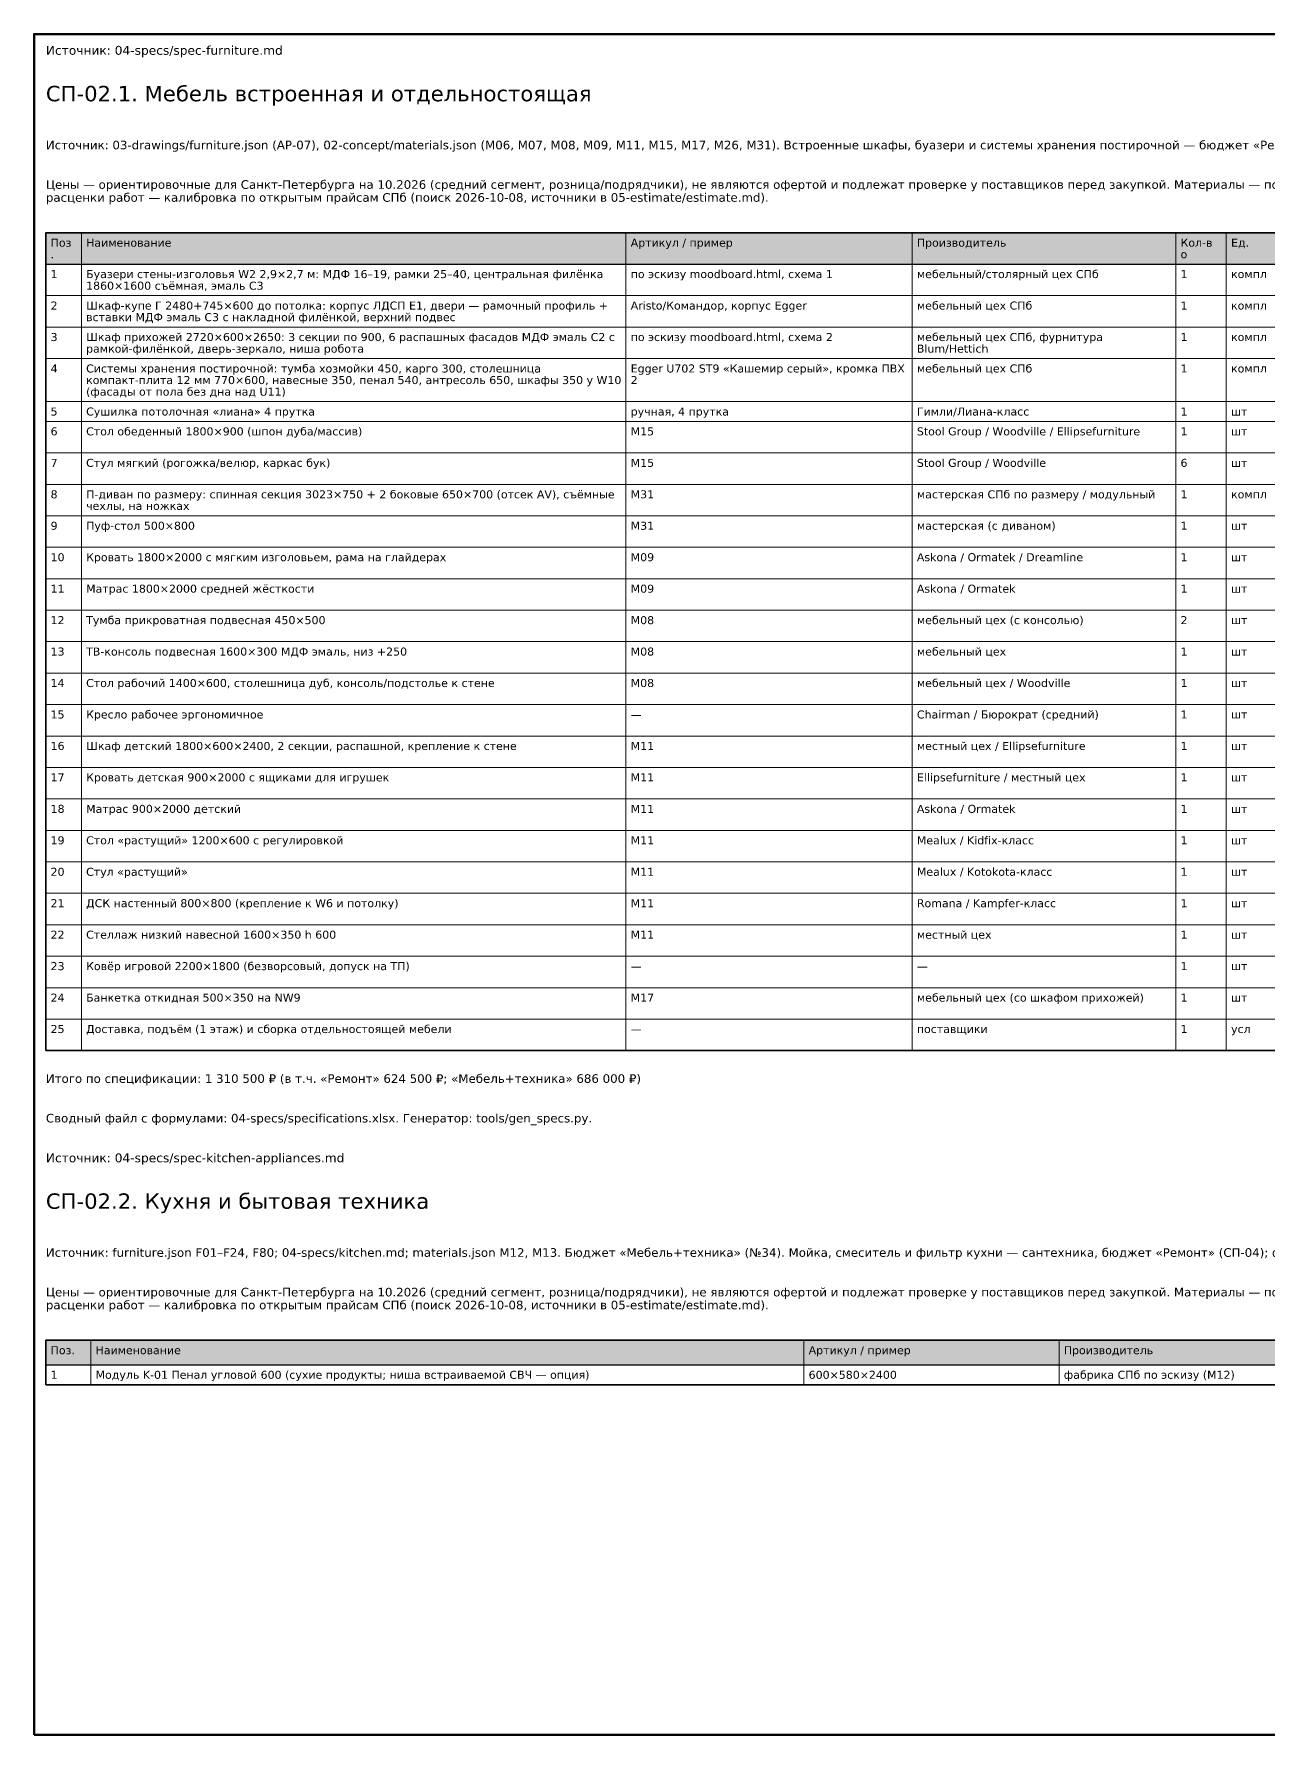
# Model space of a CAD drawing. Header units: millimetres. Extents: x 20 to 415, y 1 to 292.
# Drawn here: x 20 to 228.4, y 5 to 292 of the extents above; entities that cross this region are included whole.
import ezdxf

# ---------------------------------------------------------------- set-up
doc = ezdxf.new("R2010")
doc.units = ezdxf.units.MM
doc.layers.add('FRAME', color=7, linetype='CONTINUOUS')
doc.layers.add('TEXT', color=7, linetype='CONTINUOUS')
doc.styles.add('GOST', font='DejaVuSans.ttf')

msp = doc.modelspace()

# ---------------------------------------------------------------- hatches: boundary and pattern name
at = {"layer": 'TEXT', "true_color": 0xe6e6e6}
h = msp.add_hatch(color=7, dxfattribs=at)
h.dxf.hatch_style = 1
h.paths.add_polyline_path([(22, 253.17), (413, 253.17), (413, 258.47), (22, 258.47)])
h = msp.add_hatch(color=7, dxfattribs=at)
h.dxf.hatch_style = 1
h.paths.add_polyline_path([(22, 67.45), (413, 67.45), (413, 71.6), (22, 71.6)])

# ---------------------------------------------------------------- linework, layer by layer
at = {"layer": 'FRAME', "color": 7, "lineweight": 50}
msp.add_lwpolyline([(20, 5), (415, 5), (415, 292), (20, 292)], close=True, dxfattribs=at)
at = {"layer": 'TEXT', "color": 7, "lineweight": 25}
for points in [[(22, 253.17), (413, 253.17), (413, 258.47), (22, 258.47)], [(22, 67.45), (413, 67.45), (413, 71.6), (22, 71.6)]]:
    msp.add_lwpolyline(points, close=True, dxfattribs=at)
at = {"layer": 'TEXT', "color": 7, "lineweight": 15}
for points in [[(22, 258.47), (22, 253.17)], [(27.99, 258.47), (27.99, 253.17)], [(119.88, 258.47), (119.88, 253.17)], [(168.17, 258.47), (168.17, 253.17)], [(212.66, 258.47), (212.66, 253.17)], [(221.18, 258.47), (221.18, 253.17)], [(22, 253.17), (22, 247.86)], [(27.99, 253.17), (27.99, 247.86)], [(119.88, 253.17), (119.88, 247.86)], [(168.17, 253.17), (168.17, 247.86)], [(212.66, 253.17), (212.66, 247.86)], [(221.18, 253.17), (221.18, 247.86)], [(22, 247.86), (22, 242.55)], [(27.99, 247.86), (27.99, 242.55)], [(119.88, 247.86), (119.88, 242.55)], [(168.17, 247.86), (168.17, 242.55)], [(212.66, 247.86), (212.66, 242.55)], [(221.18, 247.86), (221.18, 242.55)], [(22, 242.55), (22, 237.24)], [(27.99, 242.55), (27.99, 237.24)], [(119.88, 242.55), (119.88, 237.24)], [(168.17, 242.55), (168.17, 237.24)], [(212.66, 242.55), (212.66, 237.24)], [(221.18, 242.55), (221.18, 237.24)], [(22, 237.24), (22, 229.98)], [(27.99, 237.24), (27.99, 229.98)], [(119.88, 237.24), (119.88, 229.98)], [(168.17, 237.24), (168.17, 229.98)], [(212.66, 237.24), (212.66, 229.98)], [(221.18, 237.24), (221.18, 229.98)], [(22, 229.98), (22, 226.63)], [(27.99, 229.98), (27.99, 226.63)], [(119.88, 229.98), (119.88, 226.63)], [(168.17, 229.98), (168.17, 226.63)], [(212.66, 229.98), (212.66, 226.63)], [(221.18, 229.98), (221.18, 226.63)], [(22, 226.63), (22, 221.32)], [(27.99, 226.63), (27.99, 221.32)], [(119.88, 226.63), (119.88, 221.32)], [(168.17, 226.63), (168.17, 221.32)], [(212.66, 226.63), (212.66, 221.32)], [(221.18, 226.63), (221.18, 221.32)], [(22, 221.32), (22, 216.01)], [(27.99, 221.32), (27.99, 216.01)], [(119.88, 221.32), (119.88, 216.01)], [(168.17, 221.32), (168.17, 216.01)], [(212.66, 221.32), (212.66, 216.01)], [(221.18, 221.32), (221.18, 216.01)], [(22, 216.01), (22, 210.71)], [(27.99, 216.01), (27.99, 210.71)], [(119.88, 216.01), (119.88, 210.71)], [(168.17, 216.01), (168.17, 210.71)], [(212.66, 216.01), (212.66, 210.71)], [(221.18, 216.01), (221.18, 210.71)], [(22, 210.71), (22, 205.4)], [(27.99, 210.71), (27.99, 205.4)], [(119.88, 210.71), (119.88, 205.4)], [(168.17, 210.71), (168.17, 205.4)], [(212.66, 210.71), (212.66, 205.4)], [(221.18, 210.71), (221.18, 205.4)], [(22, 205.4), (22, 200.09)], [(27.99, 205.4), (27.99, 200.09)], [(119.88, 205.4), (119.88, 200.09)], [(168.17, 205.4), (168.17, 200.09)], [(212.66, 205.4), (212.66, 200.09)], [(221.18, 205.4), (221.18, 200.09)], [(22, 200.09), (22, 194.78)], [(27.99, 200.09), (27.99, 194.78)], [(119.88, 200.09), (119.88, 194.78)], [(168.17, 200.09), (168.17, 194.78)], [(212.66, 200.09), (212.66, 194.78)], [(221.18, 200.09), (221.18, 194.78)], [(22, 194.78), (22, 189.48)], [(27.99, 194.78), (27.99, 189.48)], [(119.88, 194.78), (119.88, 189.48)], [(168.17, 194.78), (168.17, 189.48)], [(212.66, 194.78), (212.66, 189.48)], [(221.18, 194.78), (221.18, 189.48)], [(22, 189.48), (22, 184.17)], [(27.99, 189.48), (27.99, 184.17)], [(119.88, 189.48), (119.88, 184.17)], [(168.17, 189.48), (168.17, 184.17)], [(212.66, 189.48), (212.66, 184.17)], [(221.18, 189.48), (221.18, 184.17)], [(22, 184.17), (22, 178.86)], [(27.99, 184.17), (27.99, 178.86)], [(119.88, 184.17), (119.88, 178.86)], [(168.17, 184.17), (168.17, 178.86)], [(212.66, 184.17), (212.66, 178.86)], [(221.18, 184.17), (221.18, 178.86)], [(22, 178.86), (22, 173.55)], [(27.99, 178.86), (27.99, 173.55)], [(119.88, 178.86), (119.88, 173.55)], [(168.17, 178.86), (168.17, 173.55)], [(212.66, 178.86), (212.66, 173.55)], [(221.18, 178.86), (221.18, 173.55)], [(22, 173.55), (22, 168.25)], [(27.99, 173.55), (27.99, 168.25)], [(119.88, 173.55), (119.88, 168.25)], [(168.17, 173.55), (168.17, 168.25)], [(212.66, 173.55), (212.66, 168.25)], [(221.18, 173.55), (221.18, 168.25)], [(22, 168.25), (22, 162.94)], [(27.99, 168.25), (27.99, 162.94)], [(119.88, 168.25), (119.88, 162.94)], [(168.17, 168.25), (168.17, 162.94)], [(212.66, 168.25), (212.66, 162.94)], [(221.18, 168.25), (221.18, 162.94)], [(22, 162.94), (22, 157.63)], [(27.99, 162.94), (27.99, 157.63)], [(119.88, 162.94), (119.88, 157.63)], [(168.17, 162.94), (168.17, 157.63)], [(212.66, 162.94), (212.66, 157.63)], [(221.18, 162.94), (221.18, 157.63)], [(22, 157.63), (22, 152.32)], [(27.99, 157.63), (27.99, 152.32)], [(119.88, 157.63), (119.88, 152.32)], [(168.17, 157.63), (168.17, 152.32)], [(212.66, 157.63), (212.66, 152.32)], [(221.18, 157.63), (221.18, 152.32)], [(22, 152.32), (22, 147.02)], [(27.99, 152.32), (27.99, 147.02)], [(119.88, 152.32), (119.88, 147.02)], [(168.17, 152.32), (168.17, 147.02)], [(212.66, 152.32), (212.66, 147.02)], [(221.18, 152.32), (221.18, 147.02)], [(22, 147.02), (22, 141.71)], [(27.99, 147.02), (27.99, 141.71)], [(119.88, 147.02), (119.88, 141.71)], [(168.17, 147.02), (168.17, 141.71)], [(212.66, 147.02), (212.66, 141.71)], [(221.18, 147.02), (221.18, 141.71)], [(22, 141.71), (22, 136.4)], [(27.99, 141.71), (27.99, 136.4)], [(119.88, 141.71), (119.88, 136.4)], [(168.17, 141.71), (168.17, 136.4)], [(212.66, 141.71), (212.66, 136.4)], [(221.18, 141.71), (221.18, 136.4)], [(22, 136.4), (22, 131.09)], [(27.99, 136.4), (27.99, 131.09)], [(119.88, 136.4), (119.88, 131.09)], [(168.17, 136.4), (168.17, 131.09)], [(212.66, 136.4), (212.66, 131.09)], [(221.18, 136.4), (221.18, 131.09)], [(22, 131.09), (22, 125.79)], [(27.99, 131.09), (27.99, 125.79)], [(119.88, 131.09), (119.88, 125.79)], [(168.17, 131.09), (168.17, 125.79)], [(212.66, 131.09), (212.66, 125.79)], [(221.18, 131.09), (221.18, 125.79)], [(22, 125.79), (22, 120.48)], [(27.99, 125.79), (27.99, 120.48)], [(119.88, 125.79), (119.88, 120.48)], [(168.17, 125.79), (168.17, 120.48)], [(212.66, 125.79), (212.66, 120.48)], [(221.18, 125.79), (221.18, 120.48)], [(22, 71.6), (22, 67.45)], [(29.59, 71.6), (29.59, 67.45)], [(149.91, 71.6), (149.91, 67.45)], [(192.96, 71.6), (192.96, 67.45)], [(22, 67.45), (22, 64.1)], [(29.59, 67.45), (29.59, 64.1)], [(149.91, 67.45), (149.91, 64.1)], [(192.96, 67.45), (192.96, 64.1)]]:
    msp.add_lwpolyline(points, dxfattribs=at)
at = {"layer": 'TEXT', "color": 7, "lineweight": 35}
for points in [[(22, 120.48), (413, 120.48), (413, 258.47), (22, 258.47)], [(22, 64.1), (413, 64.1), (413, 71.6), (22, 71.6)]]:
    msp.add_lwpolyline(points, close=True, dxfattribs=at)
at = {"layer": 'TEXT', "color": 7, "lineweight": 15}
for points in [[(22, 247.86), (413, 247.86), (413, 253.17), (22, 253.17)], [(22, 242.55), (413, 242.55), (413, 247.86), (22, 247.86)], [(22, 237.24), (413, 237.24), (413, 242.55), (22, 242.55)], [(22, 229.98), (413, 229.98), (413, 237.24), (22, 237.24)], [(22, 226.63), (413, 226.63), (413, 229.98), (22, 229.98)], [(22, 221.32), (413, 221.32), (413, 226.63), (22, 226.63)], [(22, 216.01), (413, 216.01), (413, 221.32), (22, 221.32)], [(22, 210.71), (413, 210.71), (413, 216.01), (22, 216.01)], [(22, 205.4), (413, 205.4), (413, 210.71), (22, 210.71)], [(22, 200.09), (413, 200.09), (413, 205.4), (22, 205.4)], [(22, 194.78), (413, 194.78), (413, 200.09), (22, 200.09)], [(22, 189.48), (413, 189.48), (413, 194.78), (22, 194.78)], [(22, 184.17), (413, 184.17), (413, 189.48), (22, 189.48)], [(22, 178.86), (413, 178.86), (413, 184.17), (22, 184.17)], [(22, 173.55), (413, 173.55), (413, 178.86), (22, 178.86)], [(22, 168.25), (413, 168.25), (413, 173.55), (22, 173.55)], [(22, 162.94), (413, 162.94), (413, 168.25), (22, 168.25)], [(22, 157.63), (413, 157.63), (413, 162.94), (22, 162.94)], [(22, 152.32), (413, 152.32), (413, 157.63), (22, 157.63)], [(22, 147.02), (413, 147.02), (413, 152.32), (22, 152.32)], [(22, 141.71), (413, 141.71), (413, 147.02), (22, 147.02)], [(22, 136.4), (413, 136.4), (413, 141.71), (22, 141.71)], [(22, 131.09), (413, 131.09), (413, 136.4), (22, 136.4)], [(22, 125.79), (413, 125.79), (413, 131.09), (22, 131.09)], [(22, 120.48), (413, 120.48), (413, 125.79), (22, 125.79)], [(22, 64.1), (413, 64.1), (413, 67.45), (22, 67.45)]]:
    msp.add_lwpolyline(points, close=True, dxfattribs=at)

# ---------------------------------------------------------------- texts
at = {"layer": 'TEXT', "color": 7, "style": 'GOST'}
for s, height, p in [('Источник: 04-specs/spec-furniture.md', 1.5, (22, 288.5)), ('СП-02.1. Мебель встроенная и отдельностоящая', 2.6, (22, 280.65)), ('Источник: 03-drawings/furniture.json (АР-07), 02-concept/materials.json (M06, M07, M08, M09, M11, M15, M17, M26, M31). Встроенные шкафы, буазери и системы хранения постирочной — бюджет «Ремонт» (вопрос №34); отдельностоящая мебель — «Мебель+техника». Встроенная мебель — «под ключ» (изготовление, доставка, монтаж). Мебель ванной — в СП-04.', 1.45, (22, 272.55)), ('Цены — ориентировочные для Санкт-Петербурга на 10.2026 (средний сегмент, розница/подрядчики), не являются офертой и подлежат проверке у поставщиков перед закупкой. Материалы — по диапазонам 02-concept/materials.json (price_ref) с поправкой на рост цен 1-го полугодия 2026 (INFOline: плитка +17 %, электрика +15 %, ЛКМ +10 %, напольные +10,5 %);', 1.45, (22, 265.88)), ('расценки работ — калибровка по открытым прайсам СПб (поиск 2026-10-08, источники в 05-estimate/estimate.md).', 1.45, (22, 263.7)), ('Поз', 1.35, (22.8, 256.12)), ('Наименование', 1.35, (28.79, 256.12)), ('Артикул / пример', 1.35, (120.68, 256.12)), ('Производитель', 1.35, (168.97, 256.12)), ('Кол-в', 1.35, (213.46, 256.12)), ('Ед.', 1.35, (221.98, 256.12)), ('.', 1.35, (22.8, 254.17)), ('о', 1.35, (213.46, 254.17)), ('1', 1.35, (22.8, 250.82)), ('Буазери стены-изголовья W2 2,9×2,7 м: МДФ 16–19, рамки 25–40, центральная филёнка', 1.35, (28.79, 250.82)), ('1860×1600 съёмная, эмаль C3', 1.35, (28.79, 248.86)), ('по эскизу moodboard.html, схема 1', 1.35, (120.68, 250.82)), ('мебельный/столярный цех СПб', 1.35, (168.97, 250.82)), ('1', 1.35, (213.46, 250.82)), ('компл', 1.35, (221.98, 250.82)), ('2', 1.35, (22.8, 245.51)), ('Шкаф-купе Г 2480+745×600 до потолка: корпус ЛДСП E1, двери — рамочный профиль +', 1.35, (28.79, 245.51)), ('Aristo/Командор, корпус Egger', 1.35, (120.68, 245.51)), ('мебельный цех СПб', 1.35, (168.97, 245.51)), ('1', 1.35, (213.46, 245.51)), ('вставки МДФ эмаль C3 с накладной филёнкой, верхний подвес', 1.35, (28.79, 243.55)), ('компл', 1.35, (221.98, 245.51)), ('3', 1.35, (22.8, 240.2)), ('Шкаф прихожей 2720×600×2650: 3 секции по 900, 6 распашных фасадов МДФ эмаль C2 с', 1.35, (28.79, 240.2)), ('по эскизу moodboard.html, схема 2', 1.35, (120.68, 240.2)), ('мебельный цех СПб, фурнитура', 1.35, (168.97, 240.2)), ('1', 1.35, (213.46, 240.2)), ('компл', 1.35, (221.98, 240.2)), ('рамкой-филёнкой, дверь-зеркало, ниша робота', 1.35, (28.79, 238.24)), ('Blum/Hettich', 1.35, (168.97, 238.24)), ('4', 1.35, (22.8, 234.89)), ('Системы хранения постирочной: тумба хозмойки 450, карго 300, столешница', 1.35, (28.79, 234.89)), ('Egger U702 ST9 «Кашемир серый», кромка ПВХ', 1.35, (120.68, 234.89)), ('мебельный цех СПб', 1.35, (168.97, 234.89)), ('1', 1.35, (213.46, 234.89)), ('компл', 1.35, (221.98, 234.89)), ('компакт-плита 12 мм 770×600, навесные 350, пенал 540, антресоль 650, шкафы 350 у W10', 1.35, (28.79, 232.94)), ('2', 1.35, (120.68, 232.94)), ('(фасады от пола без дна над U11)', 1.35, (28.79, 230.98)), ('5', 1.35, (22.8, 227.63)), ('Сушилка потолочная «лиана» 4 прутка', 1.35, (28.79, 227.63)), ('ручная, 4 прутка', 1.35, (120.68, 227.63)), ('Гимли/Лиана-класс', 1.35, (168.97, 227.63)), ('1', 1.35, (213.46, 227.63)), ('шт', 1.35, (221.98, 227.63)), ('6', 1.35, (22.8, 224.28)), ('Стол обеденный 1800×900 (шпон дуба/массив)', 1.35, (28.79, 224.28)), ('M15', 1.35, (120.68, 224.28)), ('Stool Group / Woodville / Ellipsefurniture', 1.35, (168.97, 224.28)), ('1', 1.35, (213.46, 224.28)), ('шт', 1.35, (221.98, 224.28)), ('7', 1.35, (22.8, 218.97)), ('Стул мягкий (рогожка/велюр, каркас бук)', 1.35, (28.79, 218.97)), ('M15', 1.35, (120.68, 218.97)), ('Stool Group / Woodville', 1.35, (168.97, 218.97)), ('6', 1.35, (213.46, 218.97)), ('шт', 1.35, (221.98, 218.97)), ('8', 1.35, (22.8, 213.66)), ('чехлы, на ножках', 1.35, (28.79, 211.71)), ('П-диван по размеру: спинная секция 3023×750 + 2 боковые 650×700 (отсек AV), съёмные', 1.35, (28.79, 213.66)), ('M31', 1.35, (120.68, 213.66)), ('мастерская СПб по размеру / модульный', 1.35, (168.97, 213.66)), ('1', 1.35, (213.46, 213.66)), ('компл', 1.35, (221.98, 213.66)), ('9', 1.35, (22.8, 208.36)), ('Пуф-стол 500×800', 1.35, (28.79, 208.36)), ('M31', 1.35, (120.68, 208.36)), ('мастерская (с диваном)', 1.35, (168.97, 208.36)), ('1', 1.35, (213.46, 208.36)), ('шт', 1.35, (221.98, 208.36)), ('10', 1.35, (22.8, 203.05)), ('Кровать 1800×2000 с мягким изголовьем, рама на глайдерах', 1.35, (28.79, 203.05)), ('M09', 1.35, (120.68, 203.05)), ('Askona / Ormatek / Dreamline', 1.35, (168.97, 203.05)), ('1', 1.35, (213.46, 203.05)), ('шт', 1.35, (221.98, 203.05)), ('11', 1.35, (22.8, 197.74)), ('Матрас 1800×2000 средней жёсткости', 1.35, (28.79, 197.74)), ('M09', 1.35, (120.68, 197.74)), ('Askona / Ormatek', 1.35, (168.97, 197.74)), ('1', 1.35, (213.46, 197.74)), ('шт', 1.35, (221.98, 197.74)), ('12', 1.35, (22.8, 192.43)), ('Тумба прикроватная подвесная 450×500', 1.35, (28.79, 192.43)), ('M08', 1.35, (120.68, 192.43)), ('мебельный цех (с консолью)', 1.35, (168.97, 192.43)), ('2', 1.35, (213.46, 192.43)), ('шт', 1.35, (221.98, 192.43)), ('13', 1.35, (22.8, 187.13)), ('ТВ-консоль подвесная 1600×300 МДФ эмаль, низ +250', 1.35, (28.79, 187.13)), ('M08', 1.35, (120.68, 187.13)), ('мебельный цех', 1.35, (168.97, 187.13)), ('1', 1.35, (213.46, 187.13)), ('шт', 1.35, (221.98, 187.13)), ('14', 1.35, (22.8, 181.82)), ('Стол рабочий 1400×600, столешница дуб, консоль/подстолье к стене', 1.35, (28.79, 181.82)), ('M08', 1.35, (120.68, 181.82)), ('мебельный цех / Woodville', 1.35, (168.97, 181.82)), ('1', 1.35, (213.46, 181.82)), ('шт', 1.35, (221.98, 181.82)), ('Кресло рабочее эргономичное', 1.35, (28.79, 176.51)), ('15', 1.35, (22.8, 176.51)), ('—', 1.35, (120.68, 176.51)), ('Chairman / Бюрократ (средний)', 1.35, (168.97, 176.51)), ('1', 1.35, (213.46, 176.51)), ('шт', 1.35, (221.98, 176.51)), ('16', 1.35, (22.8, 171.2)), ('Шкаф детский 1800×600×2400, 2 секции, распашной, крепление к стене', 1.35, (28.79, 171.2)), ('M11', 1.35, (120.68, 171.2)), ('местный цех / Ellipsefurniture', 1.35, (168.97, 171.2)), ('1', 1.35, (213.46, 171.2)), ('шт', 1.35, (221.98, 171.2)), ('17', 1.35, (22.8, 165.9)), ('Кровать детская 900×2000 с ящиками для игрушек', 1.35, (28.79, 165.9)), ('M11', 1.35, (120.68, 165.9)), ('Ellipsefurniture / местный цех', 1.35, (168.97, 165.9)), ('1', 1.35, (213.46, 165.9)), ('шт', 1.35, (221.98, 165.9)), ('18', 1.35, (22.8, 160.59)), ('Матрас 900×2000 детский', 1.35, (28.79, 160.59)), ('M11', 1.35, (120.68, 160.59)), ('Askona / Ormatek', 1.35, (168.97, 160.59)), ('1', 1.35, (213.46, 160.59)), ('шт', 1.35, (221.98, 160.59)), ('19', 1.35, (22.8, 155.28)), ('Стол «растущий» 1200×600 с регулировкой', 1.35, (28.79, 155.28)), ('M11', 1.35, (120.68, 155.28)), ('Mealux / Kidfix-класс', 1.35, (168.97, 155.28)), ('1', 1.35, (213.46, 155.28)), ('шт', 1.35, (221.98, 155.28)), ('20', 1.35, (22.8, 149.97)), ('Стул «растущий»', 1.35, (28.79, 149.97)), ('M11', 1.35, (120.68, 149.97)), ('Mealux / Kotokota-класс', 1.35, (168.97, 149.97)), ('1', 1.35, (213.46, 149.97)), ('шт', 1.35, (221.98, 149.97)), ('21', 1.35, (22.8, 144.67)), ('ДСК настенный 800×800 (крепление к W6 и потолку)', 1.35, (28.79, 144.67)), ('M11', 1.35, (120.68, 144.67)), ('Romana / Kampfer-класс', 1.35, (168.97, 144.67)), ('1', 1.35, (213.46, 144.67)), ('шт', 1.35, (221.98, 144.67)), ('22', 1.35, (22.8, 139.36)), ('Стеллаж низкий навесной 1600×350 h 600', 1.35, (28.79, 139.36)), ('M11', 1.35, (120.68, 139.36)), ('местный цех', 1.35, (168.97, 139.36)), ('1', 1.35, (213.46, 139.36)), ('шт', 1.35, (221.98, 139.36)), ('23', 1.35, (22.8, 134.05)), ('Ковёр игровой 2200×1800 (безворсовый, допуск на ТП)', 1.35, (28.79, 134.05)), ('1', 1.35, (213.46, 134.05)), ('шт', 1.35, (221.98, 134.05)), ('—', 1.35, (120.68, 134.05)), ('—', 1.35, (168.97, 134.05)), ('24', 1.35, (22.8, 128.74)), ('Банкетка откидная 500×350 на NW9', 1.35, (28.79, 128.74)), ('M17', 1.35, (120.68, 128.74)), ('мебельный цех (со шкафом прихожей)', 1.35, (168.97, 128.74)), ('1', 1.35, (213.46, 128.74)), ('шт', 1.35, (221.98, 128.74)), ('25', 1.35, (22.8, 123.44)), ('Доставка, подъём (1 этаж) и сборка отдельностоящей мебели', 1.35, (28.79, 123.44)), ('—', 1.35, (120.68, 123.44)), ('поставщики', 1.35, (168.97, 123.44)), ('1', 1.35, (213.46, 123.44)), ('усл', 1.35, (221.98, 123.44)), ('Итого по спецификации: 1 310 500 ₽ (в т.ч. «Ремонт» 624 500 ₽; «Мебель+техника» 686 000 ₽)', 1.45, (22, 115.03)), ('Сводный файл с формулами: 04-specs/specifications.xlsx. Генератор: tools/gen_specs.py.', 1.45, (22, 108.35)), ('Источник: 04-specs/spec-kitchen-appliances.md', 1.5, (22, 101.63)), ('СП-02.2. Кухня и бытовая техника', 2.6, (22, 93.78)), ('Источник: furniture.json F01–F24, F80; 04-specs/kitchen.md; materials.json M12, M13. Бюджет «Мебель+техника» (№34). Мойка, смеситель и фильтр кухни — сантехника, бюджет «Ремонт» (СП-04); фартук — СП-05.', 1.45, (22, 85.68)), ('Цены — ориентировочные для Санкт-Петербурга на 10.2026 (средний сегмент, розница/подрядчики), не являются офертой и подлежат проверке у поставщиков перед закупкой. Материалы — по диапазонам 02-concept/materials.json (price_ref) с поправкой на рост цен 1-го полугодия 2026 (INFOline: плитка +17 %, электрика +15 %, ЛКМ +10 %, напольные +10,5 %);', 1.45, (22, 79)), ('расценки работ — калибровка по открытым прайсам СПб (поиск 2026-10-08, источники в 05-estimate/estimate.md).', 1.45, (22, 76.83)), ('Поз.', 1.35, (22.8, 69.25)), ('Наименование', 1.35, (30.39, 69.25)), ('Артикул / пример', 1.35, (150.71, 69.25)), ('Производитель', 1.35, (193.76, 69.25)), ('1', 1.35, (22.8, 65.1)), ('Модуль K-01 Пенал угловой 600 (сухие продукты; ниша встраиваемой СВЧ — опция)', 1.35, (30.39, 65.1)), ('600×580×2400', 1.35, (150.71, 65.1)), ('фабрика СПб по эскизу (M12)', 1.35, (193.76, 65.1))]:
    msp.add_text(s, height=height, dxfattribs=at).set_placement(p)

doc.saveas('drawing.dxf')
